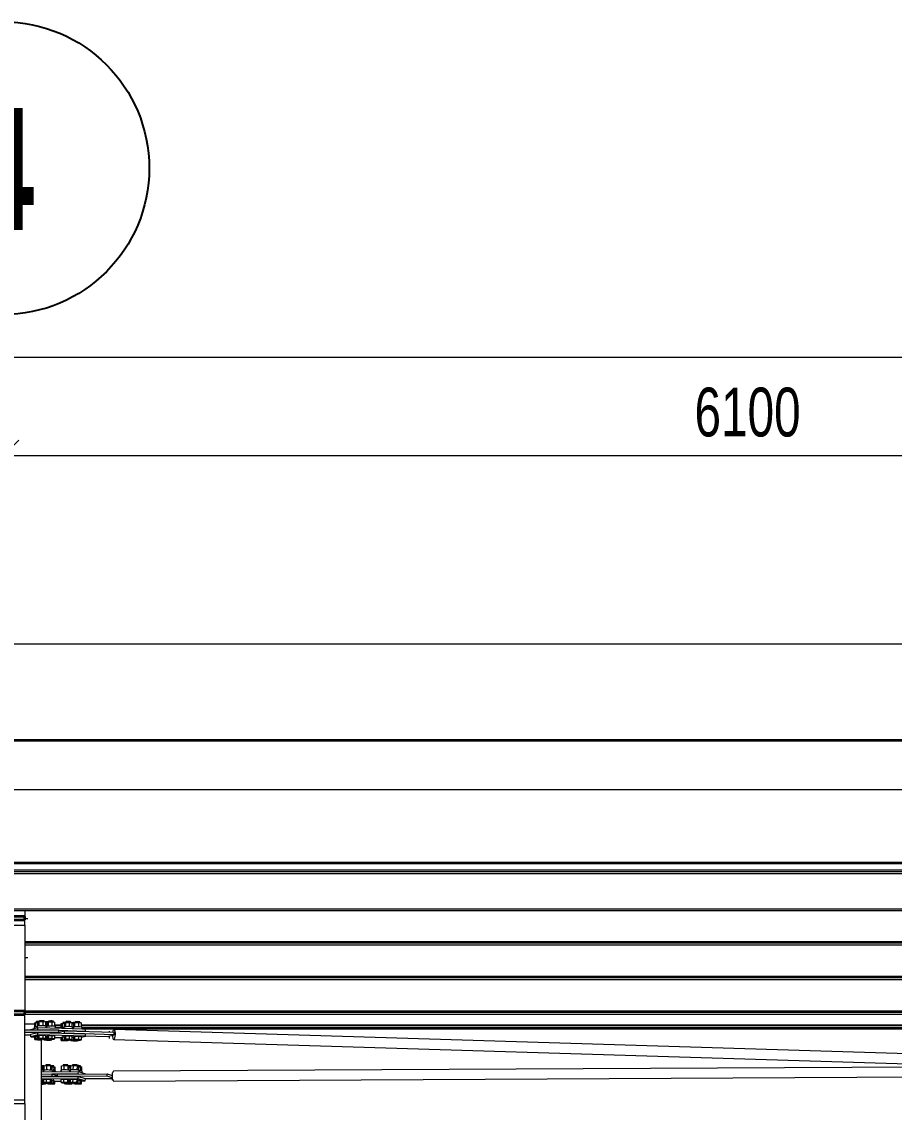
# Model space of a CAD drawing. Header units: millimetres. Extents: x 180139 to 245212, y -4005 to 9345.
# Drawn here: x 227323 to 230900, y 4526 to 8994 of the extents above; entities that cross this region are included whole.
import ezdxf

# ---------------------------------------------------------------- set-up
doc = ezdxf.new("R2010")
doc.units = ezdxf.units.MM
for name, color, linetype, lineweight in [('A-ANNO-DIMS', 7, 'Continuous', 9), ('A-ANNO-DIMS-100', 7, 'Continuous', 9), ('A-ROOF', 7, 'Continuous', 9), ('A-ROOF-1', 7, 'Continuous', 35), ('S-BEAM', 7, 'Continuous', 9), ('S-BEAM-1', 7, 'Continuous', 35), ('S-FSTN', 7, 'Continuous', 9)]:
    doc.layers.add(name, color=color, linetype=linetype, lineweight=lineweight)
doc.layers.add('S-GRID-IDEN', color=9, linetype='Continuous', lineweight=25, true_color=0x808080)
doc.layers.add('S-GRID-IDEN-1', color=9, linetype='Continuous', lineweight=9, true_color=0x808080)
doc.styles.add('Arial', font='arial.ttf', dxfattribs={"width": 0.7, "height": 200})
doc.styles.add('Arial_B', font='arialbd.ttf', dxfattribs={"width": 0.7, "height": 500})
doc.dimstyles.new('Vnitřní_-_průhledné_1', dxfattribs={"dimscale": 304.8, "dimtxt": 204.05188, "dimasz": 0.426509, "dimexe": 0.328084, "dimexo": 0.0625, "dimgap": 0.065617, "dimtad": 1, "dimdec": 0, "dimrnd": 5, "dimzin": 0, "dimdsep": 46, "dimtxsty": 'Arial', "dimblk1": 'OBLIQUE', "dimblk2": 'OBLIQUE', "dimsah": 1, "dimcen": 0.09, "dimdle": 0.328084, "dimazin": 0, "dimtfac": 1, "dimtdec": 4, "dimtix": 1, "dimtmove": 0, "dimatfit": 3, "dimfxl": 0.328084, "dimfxlon": 1, "dimtvp": 1, "dimtolj": 1, "dimtzin": 0, "dimarcsym": 2})

# ---------------------------------------------------------------- blocks, each defined once
blk = doc.blocks.new('IPE - 387975-B')
at = {"layer": 'S-BEAM'}
for p, q in [((-137985.4, 5352.3), (-137985.4, 5328.1)), ((-137805.4, 5352.3), (-137805.4, 5328.1)), ((-137985.4, 5291.4), (-137985.4, 4940)), ((-137805.4, 5291.4), (-137805.4, 4940))]:
    blk.add_line(p, q, dxfattribs=at)
at = {"layer": 'S-BEAM-1'}
for p, q in [((-137805.4, 5328.1), (-137985.4, 5328.1)), ((-137985.4, 5328.1), (-137985.4, 5314.6)), ((-137805.4, 5314.6), (-137805.4, 5328.1)), ((-137985.4, 5314.6), (-137920.7, 5314.6)), ((-137899.7, 5293.5), (-137899.7, 4961.1)), ((-137891.1, 4961.1), (-137891.1, 5293.5)), ((-137870.1, 5314.6), (-137805.4, 5314.6)), ((-137920.7, 4940), (-137985.4, 4940)), ((-137985.4, 4940), (-137985.4, 4926.5)), ((-137985.4, 4926.5), (-137805.4, 4926.5)), ((-137805.4, 4940), (-137870.1, 4940)), ((-137805.4, 4926.5), (-137805.4, 4940))]:
    blk.add_line(p, q, dxfattribs=at)
at = {"layer": 'S-BEAM-1', "flags": 128}
for points in [[(-137920.7, 5314.6), (-137916, 5314), (-137911.6, 5312.5), (-137907.6, 5310), (-137904.3, 5306.6), (-137901.8, 5302.6), (-137900.2, 5298.2), (-137899.7, 5293.5)], [(-137891.1, 5293.5), (-137890.6, 5298.2), (-137889, 5302.6), (-137886.5, 5306.6), (-137883.2, 5310), (-137879.2, 5312.5), (-137874.8, 5314), (-137870.1, 5314.6)], [(-137899.7, 4961.1), (-137900.2, 4956.4), (-137901.8, 4951.9), (-137904.3, 4947.9), (-137907.6, 4944.6), (-137911.6, 4942.1), (-137916, 4940.5), (-137920.7, 4940)], [(-137870.1, 4940), (-137874.8, 4940.5), (-137879.2, 4942.1), (-137883.2, 4944.6), (-137886.5, 4947.9), (-137889, 4951.9), (-137890.6, 4956.4), (-137891.1, 4961.1)]]:
    blk.add_lwpolyline(points, dxfattribs=at)
blk = doc.blocks.new('IPE - 387976-B')
at = {"layer": 'S-BEAM'}
for p, q in [((-137985.4, 4575.1), (-137985.4, 4926.5)), ((-137805.4, 4575.1), (-137805.4, 4926.5))]:
    blk.add_line(p, q, dxfattribs=at)
blk = doc.blocks.new('Rámový roh_ šroubovaný s náběhem - 387988-B')
at = {"layer": 'S-FSTN'}
for p, q in [((-138053.9, 4887), (-138053.9, 4185.3)), ((-138043.3, 4887), (-138050.4, 4887)), ((-137985.4, 4887), (-138034.5, 4887)), ((-137987.5, 4885.2), (-137985.4, 4885.2)), ((-137764.9, 4887), (-137805.4, 4887)), ((-137736.9, 4185.3), (-137736.9, 4822.7)), ((-137920.7, 4575.1), (-137985.4, 4575.1)), ((-137985.4, 4575.1), (-137985.4, 4560.7)), ((-137985.4, 4560.7), (-137805.4, 4560.7)), ((-137985.4, 4560.7), (-137985.4, 4190.3)), ((-137908.2, 4582), (-137894.3, 4582)), ((-137885.3, 4582), (-137905.5, 4582)), ((-137895.4, 4582), (-137895.4, 4567)), ((-137894.3, 4582), (-137887.7, 4582)), ((-137805.4, 4575.1), (-137870.1, 4575.1)), ((-137805.4, 4560.7), (-137805.4, 4575.1)), ((-137805.4, 4560.7), (-137805.4, 4190.3)), ((-137987.5, 4497.1), (-137985.4, 4497.1)), ((-138053.9, 4185.3), (-137736.9, 4185.3)), ((-137805.4, 4190.3), (-137985.4, 4190.3)), ((-137940.4, 4190.3), (-137940.4, 4182.5))]:
    blk.add_line(p, q, dxfattribs=at)
at = {"layer": 'S-FSTN', "flags": 128}
for points in [[(-137905.5, 4582), (-137908.7, 4579.1), (-137912.4, 4576.9), (-137916.5, 4575.6), (-137920.7, 4575.1)], [(-137870.1, 4575.1), (-137874.3, 4575.6), (-137878.4, 4576.9), (-137882.1, 4579.1), (-137885.3, 4582)]]:
    blk.add_lwpolyline(points, dxfattribs=at)
blk = doc.blocks.new('Hřebenový styčník s náběhem - 387989-B')
at = {"layer": 'S-FSTN'}
for p, q in [((-137805.4, 5319.2), (-137792.5, 5319.2)), ((-137805.4, 5319.2), (-137797.7, 5319.2)), ((-137805.4, 5319.2), (-137792.5, 5319.2)), ((-137805.4, 5319.2), (-137797.7, 5319.2)), ((-137985.4, 5314.6), (-137985.4, 5292.4)), ((-137985.4, 5292.4), (-137919.7, 5292.4)), ((-137936.5, 5293.3), (-137934.8, 5293.3)), ((-137919.7, 5292.4), (-137904.8, 5307.2)), ((-137871.1, 5292.4), (-137885.9, 5307.2)), ((-137871.1, 5292.4), (-137805.4, 5292.4)), ((-137842.2, 5293.3), (-137840.5, 5293.3)), ((-137805.4, 5292.4), (-137805.4, 5314.6)), ((-137805.4, 5159.2), (-137792.5, 5159.2)), ((-137805.4, 5159.2), (-137797.7, 5159.2)), ((-137805.4, 5159.2), (-137792.5, 5159.2)), ((-137805.4, 5159.2), (-137797.7, 5159.2))]:
    blk.add_line(p, q, dxfattribs=at)
blk = doc.blocks.new('IPE - IPE160-854151-B')
at = {"layer": 'S-BEAM'}
for p, q in [((-153179.2, 5519.2), (-125614.4, 5519.2)), ((-153179.2, 5511.7), (-125614.4, 5511.7)), ((-153179.2, 5504.3), (-125614.4, 5504.3)), ((-153179.2, 5359.7), (-131892.9, 5359.7)), ((-153179.2, 5352.3), (-131892.9, 5352.3))]:
    blk.add_line(p, q, dxfattribs=at)
blk = doc.blocks.new('Kruhové tyče - 505922-B')
at = {"layer": 'S-BEAM'}
for p, q in [((-132685.8, 4718.2), (-137439.7, 4863.9)), ((-137440.9, 4823.9), (-133801.4, 4712.4)), ((-132686.9, 4678.2), (-132253.6, 4665)), ((-132247, 4680.4), (-132249.6, 4680.5))]:
    blk.add_line(p, q, dxfattribs=at)
for centre, start_param, end_param in [((-137440.3, 4843.9), 1.730832, 3.141593), ((-137440.3, 4843.9), 4.7221, 7.338011), ((-137440.3, 4843.9), 3.151304, 4.7221), ((-132253, 4684.9), 3.141593, 4.494767)]:
    blk.add_ellipse(centre, major_axis=(0.6, 20), ratio=0.316876, start_param=start_param, end_param=end_param, dxfattribs=at)
blk = doc.blocks.new('Kruhové tyče - 505923-B')
at = {"layer": 'S-BEAM'}
for p, q in [((-132150.2, 4721), (-137441.6, 4693.4)), ((-132219.8, 4697.6), (-132251.1, 4697.4)), ((-132219.8, 4697.6), (-132213.4, 4695.7)), ((-132219.6, 4695.2), (-132213.4, 4695.7)), ((-132156.3, 4695.5), (-132219.6, 4695.2)), ((-132150.1, 4696), (-132213.4, 4695.7)), ((-132150.1, 4696), (-132156.3, 4695.5)), ((-132144, 4694.2), (-132150.1, 4696)), ((-137441.3, 4653.4), (-132150, 4681))]:
    blk.add_line(p, q, dxfattribs=at)
for centre, start_param, end_param in [((-137441.4, 4673.4), 6.281484, 7.852281), ((-132213.3, 4700.7), 1.726793, 1.847122), ((-132150.1, 4701), 1.847122, 4.363026), ((-132150.1, 4701), 5.224539, 7.343721), ((-137441.4, 4673.4), 1.569095, 3.141593)]:
    blk.add_ellipse(centre, major_axis=(-0.1, 20), ratio=0.325393, start_param=start_param, end_param=end_param, dxfattribs=at)
blk = doc.blocks.new('Připojení trubek s příložkami - 524020-B')
at = {"layer": 'S-FSTN'}
for p, q in [((-137780.4, 4865), (-137751.8, 4872.7)), ((-137767.2, 4874.4), (-137767.2, 4868.5)), ((-137764.9, 4892), (-137759.7, 4893.4)), ((-137764.9, 4875.2), (-137764.9, 4892)), ((-137759.7, 4893.4), (-137752.2, 4893.6)), ((-137759.7, 4875.7), (-137759.7, 4893.4)), ((-137758.7, 4896.3), (-137758.7, 4892.3)), ((-137754.5, 4877.8), (-137754.5, 4872)), ((-137752.2, 4895.5), (-137746.9, 4896.9)), ((-137752.2, 4878.6), (-137752.2, 4895.5)), ((-137751.8, 4872.7), (-137557.4, 4866.8)), ((-137751.8, 4862.8), (-137751.8, 4872.7)), ((-137746.9, 4896.9), (-137730.8, 4897.2)), ((-137746.9, 4879.8), (-137746.9, 4896.9)), ((-137746, 4899.7), (-137746, 4895.7)), ((-137730.8, 4897.2), (-137719.8, 4896)), ((-137730.8, 4879.8), (-137730.8, 4897.2)), ((-137726, 4895.7), (-137726, 4899.7)), ((-137719.8, 4878.6), (-137719.8, 4896)), ((-137719.8, 4892.3), (-137714.3, 4892.4)), ((-137717.5, 4869.9), (-137717.5, 4877.8)), ((-137716.6, 4876.7), (-137716.6, 4871.7)), ((-137714.3, 4894.3), (-137709, 4895.7)), ((-137714.3, 4877.5), (-137714.3, 4894.3)), ((-137709, 4895.7), (-137692.8, 4896)), ((-137709, 4878), (-137709, 4895.7)), ((-137708.1, 4898.6), (-137708.1, 4894.6)), ((-137692.8, 4896), (-137681.9, 4894.9)), ((-137692.8, 4878.3), (-137692.8, 4896)), ((-137688.1, 4894.6), (-137688.1, 4898.6)), ((-137681.9, 4877.5), (-137681.9, 4894.9)), ((-137679.6, 4868.7), (-137679.6, 4876.7)), ((-137655.9, 4888.6), (-137650.6, 4890.1)), ((-137655.9, 4871.8), (-137655.9, 4888.6)), ((-137650.6, 4890.1), (-137643.2, 4890.2)), ((-137650.6, 4872.4), (-137650.6, 4890.1)), ((-137649.7, 4892.9), (-137649.7, 4888.9)), ((-137645.5, 4874.5), (-137645.5, 4869.5)), ((-137643.2, 4892.1), (-137637.9, 4893.5)), ((-137643.2, 4875.3), (-137643.2, 4892.1)), ((-137637.9, 4893.5), (-137621.7, 4893.8)), ((-137637.9, 4875.8), (-137637.9, 4893.5)), ((-137637, 4896.4), (-137637, 4892.4)), ((-137621.7, 4893.8), (-137610.8, 4892.7)), ((-137621.7, 4876.1), (-137621.7, 4893.8)), ((-137617, 4892.4), (-137617, 4896.4)), ((-137610.8, 4875.3), (-137610.8, 4892.7)), ((-137610.8, 4888.9), (-137605.2, 4889.1)), ((-137608.5, 4866.5), (-137608.5, 4874.5)), ((-137607.6, 4873.3), (-137607.6, 4868.3)), ((-137605.2, 4890.9), (-137600, 4892.4)), ((-137605.2, 4874.1), (-137605.2, 4890.9)), ((-137600, 4892.4), (-137583.8, 4892.7)), ((-137600, 4874.7), (-137600, 4892.4)), ((-137599.1, 4895.2), (-137599.1, 4891.2)), ((-137583.8, 4892.7), (-137572.9, 4891.5)), ((-137583.8, 4874.9), (-137583.8, 4892.7)), ((-137579.1, 4891.2), (-137579.1, 4895.2)), ((-137572.9, 4874.1), (-137572.9, 4891.5)), ((-137570.6, 4865.4), (-137570.6, 4873.3)), ((-137805.4, 4862.8), (-137666.4, 4862.8)), ((-137666.4, 4852.8), (-137805.4, 4852.8)), ((-137805.4, 4842.4), (-137780.4, 4842.4)), ((-137780.4, 4862.8), (-137780.4, 4865)), ((-137780.4, 4845), (-137751.8, 4852.8)), ((-137780.4, 4835.1), (-137780.4, 4845)), ((-137751.8, 4842.9), (-137780.4, 4835.1)), ((-137780.4, 4835.1), (-137764.9, 4834.6)), ((-137764.9, 4836.2), (-137759.6, 4837.6)), ((-137764.9, 4823.3), (-137764.9, 4836.2)), ((-137759.6, 4837.6), (-137752.2, 4837.8)), ((-137759.6, 4824.7), (-137759.6, 4837.6)), ((-137758.7, 4837.9), (-137758.7, 4836.5)), ((-137752.2, 4839.7), (-137746.9, 4841.1)), ((-137752.2, 4826.7), (-137752.2, 4839.7)), ((-137746.9, 4828.2), (-137752.2, 4826.7)), ((-137752.2, 4826.7), (-137741.3, 4825.6)), ((-137751.8, 4852.8), (-137557.4, 4846.9)), ((-137751.8, 4842.9), (-137751.8, 4852.8)), ((-137557.4, 4836.9), (-137751.8, 4842.9)), ((-137746.9, 4841.1), (-137730.8, 4841.4)), ((-137746.9, 4828.2), (-137746.9, 4841.1)), ((-137730.8, 4828.5), (-137746.9, 4828.2)), ((-137746, 4841.4), (-137746, 4840)), ((-137730.8, 4841.4), (-137719.9, 4840.3)), ((-137730.8, 4828.5), (-137730.8, 4841.4)), ((-137719.9, 4827.3), (-137730.8, 4828.5)), ((-137726, 4840), (-137726, 4842.1)), ((-137725.1, 4825.9), (-137719.9, 4827.3)), ((-137721.7, 4823.5), (-137721.7, 4826.8)), ((-137719.9, 4827.3), (-137719.9, 4840.3)), ((-137719.9, 4836.5), (-137714.2, 4836.6)), ((-137714.2, 4838.5), (-137709, 4839.9)), ((-137714.2, 4825.6), (-137714.2, 4838.5)), ((-137709, 4827), (-137714.2, 4825.6)), ((-137709, 4839.9), (-137692.8, 4840.2)), ((-137709, 4827), (-137709, 4839.9)), ((-137692.8, 4827.3), (-137709, 4827)), ((-137708.1, 4840.2), (-137708.1, 4838.8)), ((-137692.8, 4840.2), (-137681.9, 4839.1)), ((-137692.8, 4827.3), (-137692.8, 4840.2)), ((-137681.9, 4826.2), (-137692.8, 4827.3)), ((-137688.1, 4838.8), (-137688.1, 4840.9)), ((-137681.9, 4826.2), (-137681.9, 4839.1)), ((-137681.9, 4832.1), (-137655.9, 4831.3)), ((-137666.4, 4852.8), (-137666.4, 4862.8)), ((-137557.4, 4856.8), (-137666.4, 4860.2)), ((-137666.4, 4853), (-137642.7, 4859.4)), ((-137666.4, 4850.2), (-137666.4, 4852.8)), ((-137655.9, 4832.9), (-137650.6, 4834.3)), ((-137655.9, 4819.9), (-137655.9, 4832.9)), ((-137650.6, 4834.3), (-137643.1, 4834.4)), ((-137650.6, 4821.4), (-137650.6, 4834.3)), ((-137649.7, 4838.4), (-137649.7, 4836.8)), ((-137649.7, 4834.6), (-137649.7, 4833.2)), ((-137643.1, 4836.3), (-137637.9, 4837.8)), ((-137643.1, 4823.4), (-137643.1, 4836.3)), ((-137642.7, 4859.4), (-137438.9, 4853.2)), ((-137642.7, 4849.5), (-137642.7, 4859.4)), ((-137438.9, 4843.2), (-137642.7, 4849.5)), ((-137637.9, 4837.8), (-137621.7, 4838.1)), ((-137637.9, 4824.8), (-137637.9, 4837.8)), ((-137637, 4838), (-137637, 4836.6)), ((-137621.7, 4838.1), (-137610.8, 4836.9)), ((-137621.7, 4825.1), (-137621.7, 4838.1)), ((-137617, 4836.6), (-137617, 4838.7)), ((-137610.8, 4824), (-137610.8, 4836.9)), ((-137610.8, 4833.2), (-137605.2, 4833.3)), ((-137605.2, 4835.2), (-137600, 4836.6)), ((-137605.2, 4822.2), (-137605.2, 4835.2)), ((-137600, 4836.6), (-137583.8, 4836.9)), ((-137600, 4823.7), (-137600, 4836.6)), ((-137599.1, 4837.3), (-137599.1, 4835.5)), ((-137583.8, 4836.9), (-137572.9, 4835.8)), ((-137583.8, 4824), (-137583.8, 4836.9)), ((-137579.1, 4835.5), (-137579.1, 4837.1)), ((-137572.9, 4832.7), (-137557.4, 4836.9)), ((-137572.9, 4822.8), (-137572.9, 4835.8)), ((-137557.4, 4856.8), (-137557.4, 4866.8)), ((-137557.4, 4836.9), (-137557.4, 4846.9)), ((-137556.3, 4838.2), (-137467.5, 4835.5)), ((-137467.5, 4835.5), (-137438.9, 4843.2)), ((-137459.6, 4857.6), (-137459.6, 4853.8)), ((-137459.6, 4837.6), (-137459.6, 4827.6)), ((-137438.9, 4843.2), (-137438.9, 4853.2)), ((-137759.6, 4824.7), (-137764.9, 4823.3)), ((-137764.9, 4823.3), (-137754, 4822.1)), ((-137743.5, 4825), (-137759.6, 4824.7)), ((-137754, 4822.1), (-137737.8, 4822.4)), ((-137732.6, 4823.9), (-137743.5, 4825)), ((-137741.3, 4825.6), (-137725.1, 4825.9)), ((-137737.8, 4822.4), (-137732.6, 4823.9)), ((-137732.6, 4823.9), (-137732.6, 4825.8)), ((-137727, 4822.1), (-137727, 4825.9)), ((-137721.7, 4823.5), (-137727, 4822.1)), ((-137727, 4822.1), (-137716.1, 4821)), ((-137705.6, 4823.8), (-137721.7, 4823.5)), ((-137716.1, 4821), (-137699.9, 4821.3)), ((-137714.2, 4825.6), (-137703.3, 4824.4)), ((-137694.7, 4822.7), (-137705.6, 4823.8)), ((-137703.3, 4824.4), (-137687.2, 4824.7)), ((-137699.9, 4821.3), (-137694.7, 4822.7)), ((-137694.7, 4822.7), (-137694.7, 4824.6)), ((-137687.2, 4824.7), (-137681.9, 4826.2)), ((-137650.6, 4821.4), (-137655.9, 4819.9)), ((-137655.9, 4819.9), (-137645, 4818.8)), ((-137634.5, 4821.7), (-137650.6, 4821.4)), ((-137645, 4818.8), (-137628.8, 4819.1)), ((-137637.9, 4824.8), (-137643.1, 4823.4)), ((-137643.1, 4823.4), (-137632.2, 4822.3)), ((-137621.7, 4825.1), (-137637.9, 4824.8)), ((-137623.6, 4820.5), (-137634.5, 4821.7)), ((-137632.2, 4822.3), (-137616.1, 4822.6)), ((-137628.8, 4819.1), (-137623.6, 4820.5)), ((-137623.6, 4820.5), (-137623.6, 4822.4)), ((-137610.8, 4824), (-137621.7, 4825.1)), ((-137617.9, 4818.8), (-137617.9, 4822.5)), ((-137612.7, 4820.2), (-137617.9, 4818.8)), ((-137617.9, 4818.8), (-137607, 4817.6)), ((-137616.1, 4822.6), (-137610.8, 4824)), ((-137612.7, 4820.2), (-137612.7, 4823.5)), ((-137596.6, 4820.5), (-137612.7, 4820.2)), ((-137607, 4817.6), (-137590.9, 4817.9)), ((-137600, 4823.7), (-137605.2, 4822.2)), ((-137605.2, 4822.2), (-137594.3, 4821.1)), ((-137583.8, 4824), (-137600, 4823.7)), ((-137585.6, 4819.4), (-137596.6, 4820.5)), ((-137594.3, 4821.1), (-137578.2, 4821.4)), ((-137590.9, 4817.9), (-137585.6, 4819.4)), ((-137585.6, 4819.4), (-137585.6, 4821.3)), ((-137572.9, 4822.8), (-137583.8, 4824)), ((-137578.2, 4821.4), (-137572.9, 4822.8))]:
    blk.add_line(p, q, dxfattribs=at)
for centre, major_axis, start_param, end_param in [((-137748.7, 4874.4), (18.5, 0), 2.817757, 3.079556), ((-137748.7, 4874.4), (18.5, 0), 1.888918, 2.817757), ((-137748.7, 4896.3), (10, 0), 2.817757, 3.603155), ((-137748.7, 4896.3), (10, 0), 1.111603, 2.817757), ((-137736, 4877.8), (18.5, 0), 2.817757, 3.079556), ((-137736, 4877.8), (18.5, 0), 6.221149, 9.100942), ((-137736, 4899.7), (10, 0), 2.817757, 3.603155), ((-137736, 4899.7), (10, 0), 5.959349, 9.100942), ((-137710.8, 4895.1), (10, 0), 1.111603, 2.817757), ((-137698.1, 4876.7), (18.5, 0), 2.817757, 3.079556), ((-137698.1, 4876.7), (18.5, 0), 6.221149, 9.100942), ((-137698.1, 4898.6), (10, 0), 2.817757, 3.603155), ((-137698.1, 4898.6), (10, 0), 5.959349, 9.100942), ((-137639.7, 4871), (18.5, 0), 2.817757, 3.079556), ((-137639.7, 4871), (18.5, 0), 1.888918, 2.817757), ((-137639.7, 4892.9), (10, 0), 2.817757, 3.603155), ((-137639.7, 4892.9), (10, 0), 1.111603, 2.817757), ((-137627, 4874.5), (18.5, 0), 2.817757, 3.079556), ((-137627, 4874.5), (18.5, 0), 6.221149, 9.100942), ((-137627, 4896.4), (10, 0), 2.817757, 3.603155), ((-137627, 4896.4), (10, 0), 5.959349, 9.100942), ((-137601.8, 4891.8), (10, 0), 1.111603, 2.817757), ((-137601.8, 4869.9), (18.5, 0), 1.888918, 1.964822), ((-137589.1, 4873.3), (18.5, 0), 2.817757, 3.079556), ((-137589.1, 4873.3), (18.5, 0), 6.221149, 9.100942), ((-137589.1, 4895.2), (10, 0), 2.817757, 3.603155), ((-137589.1, 4895.2), (10, 0), 5.959349, 9.100942)]:
    blk.add_ellipse(centre, major_axis=major_axis, ratio=0.091311, start_param=start_param, end_param=end_param, dxfattribs=at)
blk = doc.blocks.new('Připojení trubek s příložkami - 524051-B')
at = {"layer": 'S-FSTN'}
for p, q in [((-137736.9, 4704.4), (-137736.6, 4715.4)), ((-137736.6, 4715.4), (-137731.2, 4713.8)), ((-137731.7, 4697), (-137731.2, 4713.8)), ((-137731.3, 4711.9), (-137725.9, 4711.7)), ((-137729.5, 4691.1), (-137729.4, 4696.1)), ((-137728.6, 4697.3), (-137728.8, 4689.3)), ((-137726.3, 4698), (-137725.8, 4715.4)), ((-137725.8, 4715.4), (-137715, 4716.3)), ((-137719.5, 4719), (-137719.6, 4715)), ((-137715.4, 4698.5), (-137715, 4716.3)), ((-137715, 4716.3), (-137698.8, 4715.6)), ((-137699.6, 4714.4), (-137699.5, 4718.4)), ((-137699.2, 4697.9), (-137698.8, 4715.6)), ((-137698.8, 4715.6), (-137693.4, 4714)), ((-137693.9, 4697.2), (-137693.4, 4714)), ((-137693.5, 4712.1), (-137685.8, 4711.8)), ((-137691.7, 4691.3), (-137691.6, 4696.3)), ((-137686.6, 4710.7), (-137686.5, 4714.6)), ((-137686.3, 4694.1), (-137685.8, 4711.8)), ((-137685.8, 4711.8), (-137680.5, 4710.2)), ((-137680.9, 4693.4), (-137680.5, 4710.2)), ((-137657.7, 4697.6), (-137657.9, 4689.7)), ((-137655.3, 4698.4), (-137654.9, 4715.8)), ((-137654.9, 4715.8), (-137644, 4716.6)), ((-137648.6, 4719.3), (-137648.7, 4715.3)), ((-137644.5, 4698.9), (-137644, 4716.6)), ((-137644, 4716.6), (-137627.9, 4715.9)), ((-137628.7, 4714.8), (-137628.6, 4718.8)), ((-137628.3, 4698.2), (-137627.9, 4715.9)), ((-137627.9, 4715.9), (-137622.5, 4714.4)), ((-137623, 4697.5), (-137622.5, 4714.4)), ((-137622.6, 4712.5), (-137617.2, 4712.2)), ((-137620.8, 4691.7), (-137620.7, 4696.7)), ((-137619.8, 4697.8), (-137620, 4689.9)), ((-137617.5, 4698.6), (-137617.1, 4716)), ((-137617.1, 4716), (-137606.2, 4716.8)), ((-137610.8, 4719.5), (-137610.9, 4715.5)), ((-137606.7, 4699.1), (-137606.2, 4716.8)), ((-137606.2, 4716.8), (-137590, 4716.1)), ((-137590.9, 4715), (-137590.8, 4719)), ((-137590.5, 4698.4), (-137590, 4716.1)), ((-137590, 4716.1), (-137584.7, 4714.6)), ((-137585.1, 4697.7), (-137584.7, 4714.6)), ((-137584.7, 4712.7), (-137577.1, 4712.3)), ((-137583, 4691), (-137582.9, 4696.9)), ((-137577.9, 4711.2), (-137577.8, 4715.2)), ((-137577.5, 4694.6), (-137577.1, 4712.3)), ((-137577.1, 4712.3), (-137571.7, 4710.8)), ((-137572.2, 4693.9), (-137571.7, 4710.8)), ((-137570, 4687.2), (-137569.9, 4693.1)), ((-137736.9, 4691.1), (-137586, 4691.9)), ((-137736.9, 4682.5), (-137695, 4681.4)), ((-137695.3, 4671.4), (-137736.9, 4672.5)), ((-137736.9, 4671.2), (-137586.6, 4672)), ((-137586.8, 4662), (-137736.9, 4661.2)), ((-137736.9, 4659.3), (-137732.7, 4658.1)), ((-137733.1, 4645.1), (-137732.7, 4658.1)), ((-137732.8, 4656.2), (-137727.3, 4655.9)), ((-137727.6, 4646.7), (-137727.2, 4659.7)), ((-137716.8, 4647.6), (-137727.6, 4646.7)), ((-137727.2, 4659.7), (-137716.4, 4660.5)), ((-137721, 4661.3), (-137721.1, 4659.2)), ((-137716.8, 4647.6), (-137716.4, 4660.5)), ((-137700.6, 4646.9), (-137716.8, 4647.6)), ((-137716.4, 4660.5), (-137700.3, 4659.8)), ((-137701.1, 4658.7), (-137701, 4660.1)), ((-137700.6, 4646.9), (-137700.3, 4659.8)), ((-137700.3, 4659.8), (-137694.9, 4658.3)), ((-137695, 4681.4), (-137695.3, 4671.4)), ((-137695.3, 4645.3), (-137694.9, 4658.3)), ((-137586.3, 4681.9), (-137695, 4681.4)), ((-137695, 4681.4), (-137671.6, 4674.5)), ((-137695, 4656.4), (-137687.3, 4656)), ((-137688.1, 4654.9), (-137688.1, 4656.3)), ((-137688, 4658.6), (-137688, 4660.1)), ((-137687.6, 4643.1), (-137687.3, 4656)), ((-137687.3, 4656), (-137681.9, 4654.5)), ((-137682.3, 4641.5), (-137681.9, 4654.5)), ((-137682, 4652.8), (-137656.5, 4653)), ((-137671.7, 4671.5), (-137671.4, 4681.5)), ((-137468.4, 4672.6), (-137671.7, 4671.5)), ((-137671.4, 4681.5), (-137468.1, 4682.6)), ((-137656.7, 4647.1), (-137656.3, 4660)), ((-137645.8, 4648), (-137656.7, 4647.1)), ((-137656.3, 4660), (-137645.5, 4660.9)), ((-137650.1, 4661.7), (-137650.2, 4659.6)), ((-137645.8, 4648), (-137645.5, 4660.9)), ((-137629.7, 4647.2), (-137645.8, 4648)), ((-137645.5, 4660.9), (-137629.3, 4660.2)), ((-137630.2, 4659.1), (-137630.1, 4660.5)), ((-137629.7, 4647.2), (-137629.3, 4660.2)), ((-137629.3, 4660.2), (-137624, 4658.6)), ((-137624.3, 4645.7), (-137624, 4658.6)), ((-137624.1, 4656.7), (-137618.6, 4656.5)), ((-137618.8, 4647.3), (-137618.5, 4660.2)), ((-137608, 4648.2), (-137618.8, 4647.3)), ((-137618.5, 4660.2), (-137607.7, 4661.1)), ((-137612.3, 4661.9), (-137612.3, 4659.8)), ((-137608, 4648.2), (-137607.7, 4661.1)), ((-137591.9, 4647.4), (-137608, 4648.2)), ((-137607.7, 4661.1), (-137591.5, 4660.4)), ((-137592.3, 4659.3), (-137592.3, 4660.7)), ((-137591.9, 4647.4), (-137591.5, 4660.4)), ((-137591.5, 4660.4), (-137586.2, 4658.8)), ((-137586.8, 4662), (-137586.6, 4672)), ((-137557.6, 4653.5), (-137586.8, 4662)), ((-137586.6, 4672), (-137557.4, 4663.4)), ((-137586.5, 4645.9), (-137586.2, 4658.8)), ((-137586.3, 4681.9), (-137586, 4691.9)), ((-137586.2, 4656.9), (-137578.5, 4656.6)), ((-137586, 4691.9), (-137556.8, 4683.4)), ((-137579.4, 4655.5), (-137579.3, 4656.9)), ((-137578.9, 4643.6), (-137578.5, 4656.6)), ((-137578.5, 4656.6), (-137573.2, 4655)), ((-137573.5, 4642.6), (-137573.2, 4655)), ((-137573.2, 4653.4), (-137557.6, 4653.5)), ((-137557.6, 4653.5), (-137557.4, 4663.4)), ((-137556.9, 4682.1), (-137556.8, 4683.4)), ((-137556.3, 4663.5), (-137446.7, 4664)), ((-137468.4, 4672.6), (-137468.1, 4682.6)), ((-137447, 4666.3), (-137468.4, 4672.6)), ((-137468.1, 4682.6), (-137447.5, 4676.5)), ((-137447.1, 4686.4), (-137447.1, 4679.6)), ((-137447.1, 4666.4), (-137447.1, 4656.4)), ((-137733.1, 4645.1), (-137736.9, 4646.2)), ((-137736.9, 4644.8), (-137733.1, 4645.1)), ((-137725.5, 4642.9), (-137736.9, 4643.4)), ((-137736.9, 4640.7), (-137730.9, 4640.5)), ((-137730.9, 4640.5), (-137720.1, 4641.3)), ((-137727.6, 4646.7), (-137722.2, 4645.2)), ((-137725.5, 4642.9), (-137725.4, 4646.1)), ((-137720.1, 4641.3), (-137725.5, 4642.9)), ((-137722.2, 4645.2), (-137706.1, 4644.5)), ((-137720.1, 4641.3), (-137720, 4645.1)), ((-137714.6, 4642.9), (-137714.6, 4644.8)), ((-137703.8, 4643.8), (-137714.6, 4642.9)), ((-137714.6, 4642.9), (-137709.3, 4641.4)), ((-137709.3, 4641.4), (-137693.1, 4640.7)), ((-137706.1, 4644.5), (-137695.3, 4645.3)), ((-137687.6, 4643.1), (-137703.8, 4643.8)), ((-137695.3, 4645.3), (-137700.6, 4646.9)), ((-137693.1, 4640.7), (-137682.3, 4641.5)), ((-137682.3, 4641.5), (-137687.6, 4643.1)), ((-137656.7, 4647.1), (-137651.3, 4645.5)), ((-137651.3, 4645.5), (-137635.2, 4644.8)), ((-137643.7, 4643.3), (-137643.6, 4645.2)), ((-137632.9, 4644.2), (-137643.7, 4643.3)), ((-137643.7, 4643.3), (-137638.3, 4641.7)), ((-137638.3, 4641.7), (-137622.2, 4641)), ((-137635.2, 4644.8), (-137624.3, 4645.7)), ((-137616.7, 4643.5), (-137632.9, 4644.2)), ((-137624.3, 4645.7), (-137629.7, 4647.2)), ((-137622.2, 4641), (-137611.4, 4641.9)), ((-137618.8, 4647.3), (-137613.5, 4645.7)), ((-137616.7, 4643.5), (-137616.6, 4646.7)), ((-137611.4, 4641.9), (-137616.7, 4643.5)), ((-137613.5, 4645.7), (-137597.3, 4645)), ((-137611.4, 4641.9), (-137611.3, 4645.6)), ((-137605.9, 4643.5), (-137605.8, 4645.4)), ((-137595.1, 4644.4), (-137605.9, 4643.5)), ((-137605.9, 4643.5), (-137600.5, 4641.9)), ((-137600.5, 4641.9), (-137584.4, 4641.2)), ((-137597.3, 4645), (-137586.5, 4645.9)), ((-137578.9, 4643.6), (-137595.1, 4644.4)), ((-137586.5, 4645.9), (-137591.9, 4647.4)), ((-137584.4, 4641.2), (-137573.5, 4642.1)), ((-137573.5, 4642.1), (-137578.9, 4643.6))]:
    blk.add_line(p, q, dxfattribs=at)
for centre, major_axis, start_param, end_param in [((-137734.4, 4714.7), (-10, 0.26), 3.736263, 4.972599), ((-137747.9, 4696.6), (-18.5, 0.5), 3.474463, 3.998062), ((-137747.9, 4696.6), (-18.5, 0.5), 3.212664, 3.474463), ((-137734.9, 4692.8), (-18.5, 0.5), 4.34668, 4.414475), ((-137710.1, 4696.8), (-18.5, 0.5), 0, 0.071071), ((-137710.1, 4696.8), (-18.5, 0.5), 3.474463, 6.092457), ((-137709.5, 4718.7), (-10, 0.26), 3.474463, 6.616056), ((-137696.5, 4714.9), (-10, 0.26), 3.474463, 5.215628), ((-137709.5, 4718.7), (-10, 0.26), 2.689065, 3.474463), ((-137710.1, 4696.8), (-18.5, 0.5), 3.212664, 3.474463), ((-137697.1, 4693), (-18.5, 0.5), 3.474463, 4.414475), ((-137696.5, 4714.9), (-10, 0.26), 2.689065, 3.474463), ((-137697.1, 4693), (-18.5, 0.5), 3.212664, 3.474463), ((-137639.2, 4697.2), (-18.5, 0.5), 0, 0.071071), ((-137639.2, 4697.2), (-18.5, 0.5), 3.474463, 6.092457), ((-137638.6, 4719.1), (-10, 0.26), 3.474463, 6.616056), ((-137625.6, 4715.3), (-10, 0.26), 3.736263, 5.215628), ((-137638.6, 4719.1), (-10, 0.26), 2.689065, 3.474463), ((-137639.2, 4697.2), (-18.5, 0.5), 3.212664, 3.474463), ((-137601.3, 4697.4), (-18.5, 0.5), 0, 0.071071), ((-137601.3, 4697.4), (-18.5, 0.5), 3.474463, 6.092457), ((-137600.8, 4719.3), (-10, 0.26), 3.474463, 6.616056), ((-137587.8, 4715.5), (-10, 0.26), 3.474463, 5.215628), ((-137600.8, 4719.3), (-10, 0.26), 2.689065, 3.474463), ((-137601.3, 4697.4), (-18.5, 0.5), 3.212664, 3.474463), ((-137588.4, 4693.6), (-18.5, 0.5), 3.474463, 4.414475), ((-137587.8, 4715.5), (-10, 0.26), 2.689065, 3.474463), ((-137588.4, 4693.6), (-18.5, 0.5), 3.212664, 3.474463)]:
    blk.add_ellipse(centre, major_axis=major_axis, ratio=0.091279, start_param=start_param, end_param=end_param, dxfattribs=at)
blk = doc.blocks.new('IPE - IPE160-854587-B')
at = {"layer": 'S-BEAM'}
for p, q in [((-137805.4, 5225.2), (-131892.9, 5225.2)), ((-131892.9, 5217.8), (-137805.4, 5217.8)), ((-131892.9, 5210.3), (-137805.4, 5210.3))]:
    blk.add_line(p, q, dxfattribs=at)
blk = doc.blocks.new('IPE - IPE160-854613-B')
at = {"layer": 'S-BEAM'}
for p, q in [((-137805.4, 5083.1), (-131892.9, 5083.1)), ((-131892.9, 5075.8), (-137805.4, 5075.8)), ((-131892.9, 5068.3), (-137805.4, 5068.3))]:
    blk.add_line(p, q, dxfattribs=at)
blk = doc.blocks.new('IPE - IPE160-854659-B')
at = {"layer": 'S-BEAM'}
for p, q in [((-137805.4, 4941.1), (-131892.9, 4941.1)), ((-131892.9, 4933.7), (-137805.4, 4933.7)), ((-131892.9, 4926.2), (-137805.4, 4926.2))]:
    blk.add_line(p, q, dxfattribs=at)
blk = doc.blocks.new('C profil - C150X19_3-854695-B')
at = {"layer": 'S-BEAM'}
for p, q in [((-137681.9, 4883), (-137655.9, 4883)), ((-137655.9, 4880.7), (-137681.9, 4880.7)), ((-137681.9, 4880.7), (-137655.9, 4880.7)), ((-137680, 4872.8), (-137655.9, 4872.8)), ((-137572.9, 4883), (-131956.4, 4883)), ((-131956.4, 4880.7), (-137572.9, 4880.7)), ((-137572.9, 4880.7), (-131956.4, 4880.7)), ((-137571.1, 4872.8), (-131956.4, 4872.8)), ((-137570.9, 4867.8), (-131956.4, 4867.8))]:
    blk.add_line(p, q, dxfattribs=at)
blk = doc.blocks.new('Osnova - 6mm-307864-B')
at = {"layer": 'S-GRID-IDEN'}
blk.add_circle((-153090.4, 8394.4), 600, dxfattribs=at)
blk = doc.blocks.new('DIMBLOCK27-B')
at = {"layer": 'A-ANNO-DIMS-100'}
for p, q in [((227245.9, 7215.4), (227245.9, 7315.4)), ((233343.4, 7215.4), (233343.4, 7315.4)), ((233343.4, 7215.4), (227245.9, 7215.4)), ((227245.9, 7215.4), (227245.9, 7115.4)), ((233343.4, 7215.4), (233343.4, 7115.4))]:
    blk.add_line(p, q, dxfattribs=at)
at = {"layer": 'A-ANNO-DIMS-100', "lineweight": 18}
for p, q in [((227245.9, 7215.4), (227310.9, 7280.4)), ((233343.4, 7215.4), (233408.4, 7280.4)), ((227245.9, 7215.4), (227180.9, 7150.4)), ((233343.4, 7215.4), (233278.4, 7150.4))]:
    blk.add_line(p, q, dxfattribs=at)
at = {"layer": 'A-ANNO-DIMS-100', "color": 0, "insert": (230081.2, 7495), "char_height": 200, "width": 512.327, "attachment_point": 1, "line_spacing_factor": 0.941778, "style": 'Arial'}
blk.add_mtext('6100', dxfattribs=at)
blk = doc.blocks.new('_Oblique')
at = {"color": 0, "linetype": 'ByBlock', "lineweight": -2}
blk.add_line((-0.5, -0.5), (0.5, 0.5), dxfattribs=at)
blk = doc.blocks.new('DIMBLOCK31-B')
at = {"layer": 'A-ANNO-DIMS-100'}
for p, q in [((212050.9, 7619.1), (212050.9, 7719.1)), ((239440.9, 7619.1), (239440.9, 7719.1)), ((239540.9, 7619.1), (211950.9, 7619.1)), ((212050.9, 7619.1), (212050.9, 7519.1)), ((239440.9, 7619.1), (239440.9, 7519.1))]:
    blk.add_line(p, q, dxfattribs=at)
at = {"layer": 'A-ANNO-DIMS-100', "lineweight": 18}
for p, q in [((212050.9, 7619.1), (212115.9, 7684.1)), ((239440.9, 7619.1), (239505.9, 7684.1)), ((212050.9, 7619.1), (211985.9, 7554.1)), ((239440.9, 7619.1), (239375.9, 7554.1))]:
    blk.add_line(p, q, dxfattribs=at)
at = {"layer": 'A-ANNO-DIMS-100', "color": 0, "insert": (225479.1, 7898.7), "char_height": 200, "width": 640.409, "attachment_point": 1, "line_spacing_factor": 0.941778, "style": 'Arial'}
blk.add_mtext('27390', dxfattribs=at)

msp = doc.modelspace()

# ---------------------------------------------------------------- linework, layer by layer
at = {"layer": 'A-ROOF'}
for p, q in [((239840.9, 6444), (211650.9, 6444)), ((211650.9, 5848.6), (239840.9, 5848.6))]:
    msp.add_line(p, q, dxfattribs=at)
at = {"layer": 'A-ROOF-1'}
for p, q in [((239840.9, 6049.5), (211650.9, 6049.5)), ((211962.1, 5547.4), (239526.9, 5547.4))]:
    msp.add_line(p, q, dxfattribs=at)

# ---------------------------------------------------------------- block references
at = {"layer": 'S-BEAM'}
for name in ['IPE - IPE160-854151-B', 'IPE - 387975-B', 'IPE - IPE160-854587-B', 'IPE - IPE160-854613-B', 'IPE - IPE160-854659-B', 'IPE - 387976-B', 'C profil - C150X19_3-854695-B', 'Kruhové tyče - 505922-B', 'Kruhové tyče - 505923-B']:
    msp.add_blockref(name, (365141.3, 0), dxfattribs=at)
at = {"layer": 'S-FSTN'}
for name in ['Hřebenový styčník s náběhem - 387989-B', 'Rámový roh_ šroubovaný s náběhem - 387988-B', 'Připojení trubek s příložkami - 524020-B', 'Připojení trubek s příložkami - 524051-B']:
    msp.add_blockref(name, (365141.3, 0), dxfattribs=at)
at = {"layer": 'S-GRID-IDEN'}
msp.add_blockref('Osnova - 6mm-307864-B', (380336.3, 0), dxfattribs=at)

# ---------------------------------------------------------------- texts
at = {"layer": 'S-GRID-IDEN-1', "insert": (227102.3, 8641.8), "char_height": 500, "width": 336.709, "attachment_point": 1, "style": 'Arial_B'}
msp.add_mtext('\\fArial|b1|i0|c238|p34|;\\W.7;4', dxfattribs=at)

# ---------------------------------------------------------------- dimensions: what is measured, and where the dimension line sits
at = {"layer": 'A-ANNO-DIMS'}
for base, p1, p2, override, picture, middle in [((212050.9, 7619.1), (239440.9, 7519.1), (212050.9, 7519.1), {"dimpost": '<>', "dimfxl": 27390}, 'DIMBLOCK31-B', (225745.9, 7741.2)), ((227245.9466093, 7215.3825466), (233343.4466093, 7115.3825466), (227245.9466093, 7115.3825466), {"dimpost": '<>', "dimfxl": 6097.5}, 'DIMBLOCK27-B', (230294.6966093, 7337.4971448))]:
    dim = msp.add_linear_dim(base=base, p1=p1, p2=p2, dimstyle='Vnitřní_-_průhledné_1', override=override, dxfattribs=at)
    dim.commit()
    dim.dimension.update_dxf_attribs({"geometry": picture, "text_midpoint": middle})

doc.saveas('drawing.dxf')
